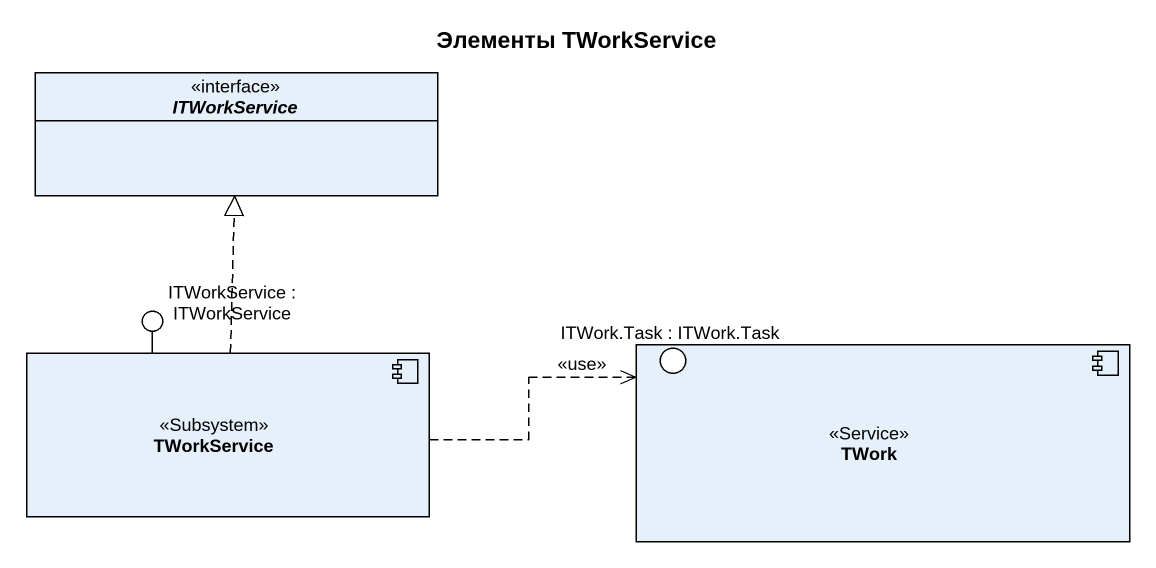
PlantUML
@startuml
title Элементы TWorkService
allowmixing
hide circle
hide empty members
interface ITWorkService
() "ITWorkService : ITWorkService" as ITWorkService_2
component TWork <<Service>>
() "ITWork.Task : ITWork.Task" as ITWork_Task
component TWorkService <<Subsystem>>
TWorkService -up- ITWorkService_2
TWork -left- ITWork_Task
TWorkService .up.|> ITWorkService
TWorkService .right.> ITWork_Task : <<use>>
@enduml
